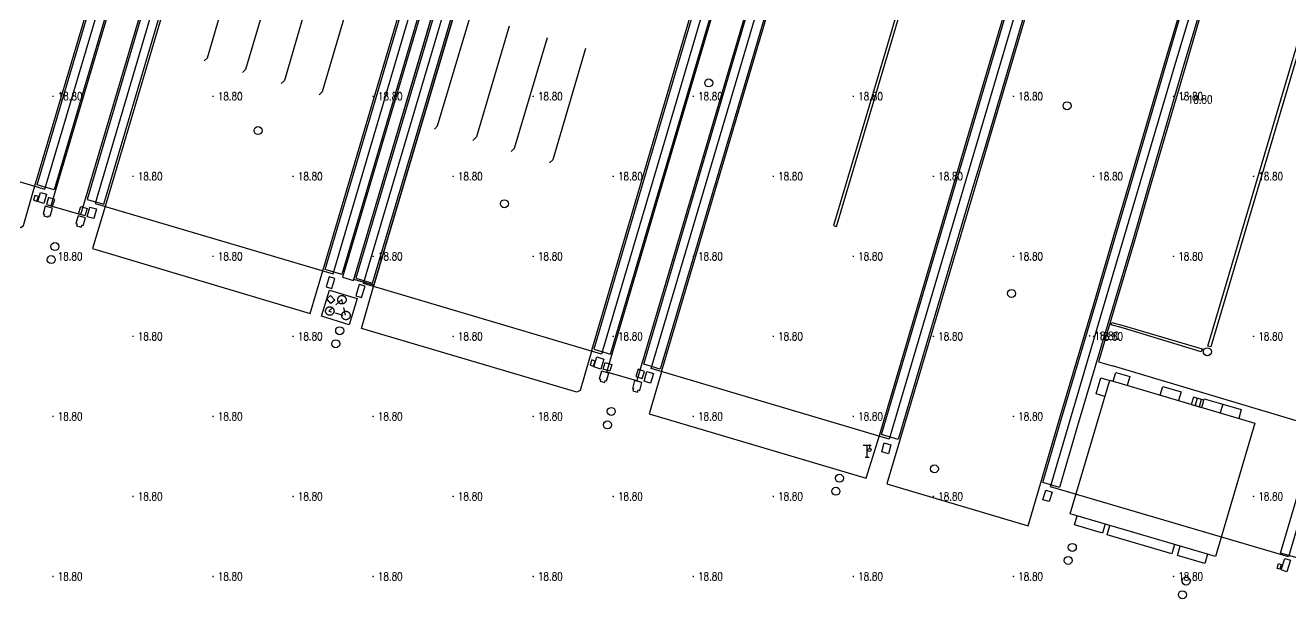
# Model space of a CAD drawing. Extents: x 404846 to 408477, y 3390929 to 3392894.
# Drawn here: x 406067.9 to 406226, y 3391691.6 to 3391763.3 of the extents above; entities that cross this region are included whole.
import ezdxf
from ezdxf.enums import TextEntityAlignment as Align

# ---------------------------------------------------------------- set-up
doc = ezdxf.new("R2010")
doc.units = 0
doc.header["$LTSCALE"] = 0.5
doc.header["$PDSIZE"] = 0.2
doc.linetypes.add('X5', pattern=[3, 2, -1])
doc.layers.get('0').update_dxf_attribs({"linetype": 'CONTINUOUS'})
for name, color, linetype in [('3221', 6, 'CONTINUOUS'), ('DLDW', 11, 'CONTINUOUS'), ('DLSS', 4, 'CONTINUOUS'), ('DMTZ', 3, 'CONTINUOUS'), ('FZTZ', 7, 'CONTINUOUS'), ('GCD', 1, 'CONTINUOUS'), ('GXYZ', 2, 'CONTINUOUS'), ('JMD', 6, 'CONTINUOUS'), ('SXSS', 5, 'CONTINUOUS'), ('ZBTZ', 3, 'CONTINUOUS')]:
    doc.layers.add(name, color=color, linetype=linetype)
doc.layers.add('ASSIST', color=7, linetype='CONTINUOUS', plot=False)
doc.styles.add('HZ', font='rs.shx', dxfattribs={"width": 0.8, "bigfont": 'hztxt.shx'})
doc.linetypes.add('10422', pattern='A,0.75,[150,AAA.SHX,S=0.5,R=0,X=0,Y=0.5],1.5,[177,AAA.SHX,S=1,R=0,X=0,Y=0.4],0.75', length=3)
doc.linetypes.add('1161', pattern='A,0,[149,AAA.SHX,S=0.15,R=0,X=0,Y=0],-1.6', length=1.6)

# ---------------------------------------------------------------- blocks, each defined once
blk = doc.blocks.new('gc063')
for p, q in [((-1, 3), (1, 3)), ((-0.5, 0), (0.5, 0)), ((0, 0), (0, 3)), ((0.6, 3), (0.6, 2.2))]:
    blk.add_line(p, q)
blk.add_circle((0.6, 1.8), 0.4)
blk.add_point((0.6, 3))
blk.add_point((0.6, 3))
blk = doc.blocks.new('GC200')
at = {"linetype": 'Continuous', "const_width": 0.2, "flags": 128}
blk.add_lwpolyline([(-0.1, 0, 1), (0.1, 0, 1)], format="xyb", close=True, dxfattribs=at)
blk = doc.blocks.new('gc188')
blk.add_circle((0, 0), 1)

msp = doc.modelspace()

# ---------------------------------------------------------------- linework, layer by layer
at = {"layer": '3221', "color": 6}
for points in [[(406230.799, 3391896.871, 18.801), (406224.097, 3391874.327, 18.881), (406219.158, 3391857.691, 18.907), (406213.436, 3391838.406, 18.881), (406208.347, 3391821.35, 18.854), (406203.054, 3391803.584, 18.655), (406197.454, 3391784.697, 18.596), (406186.693, 3391748.27, 18.861), (406175.823, 3391711.551, 18.731), (406146.098, 3391720.35, 18.731), (406156.968, 3391757.069, 18.861), (406167.729, 3391793.494, 18.596), (406173.338, 3391812.416, 18.655), (406178.637, 3391830.202, 18.854), (406183.723, 3391847.247, 18.881), (406189.439, 3391866.512, 18.907), (406194.381, 3391883.155, 18.881), (406201.084, 3391905.704, 18.801), (406207.862, 3391928.737, 18.909), (406219.444, 3391967.721, 18.981), (406225.716, 3391988.98, 18.816), (406231.192, 3392007.362, 18.778)], [(406231.935, 3391717.868, 18.788), (406225.742, 3391696.817, 18.729), (406196.002, 3391705.567, 18.729), (406202.21, 3391726.667, 18.788), (406211.655, 3391758.649, 18.828), (406213.548, 3391765.034, 18.84), (406216.558, 3391775.206, 18.855), (406222.058, 3391793.734, 18.825), (406240.981, 3391857.474, 18.967)], [(406157.026, 3391780.179, 18.837), (406147.829, 3391749.034, 18.986), (406139.875, 3391722.172, 18.733), (406110.151, 3391730.973, 18.733), (406118.105, 3391757.835, 18.986), (406127.298, 3391788.966, 18.837)], [(406049.899, 3391782.875, 18.834), (406040.621, 3391751.565, 18.802), (406070.344, 3391742.758, 18.802), (406079.622, 3391774.067, 18.834)], [(406086.142, 3391773.202, 18.753), (406076.628, 3391740.986, 18.777), (406106.35, 3391732.179, 18.777), (406115.87, 3391764.411, 18.753)]]:
    msp.add_polyline3d(points, dxfattribs=at)
at = {"layer": 'ASSIST', "linetype": 'Continuous', "elevation": 19.296, "flags": 128}
msp.add_lwpolyline([(406215.149, 3391716.405), (406213.852, 3391716.789), (406213.582, 3391715.875), (406214.879, 3391715.491), (406215.149, 3391716.405)], close=True, dxfattribs=at)
at = {"layer": 'DLDW', "linetype": 'X5', "elevation": 19.419, "flags": 128}
msp.add_lwpolyline([(406107.461, 3391728.984), (406105.832, 3391727.535), (406107.949, 3391726.91), (406107.461, 3391728.984)], close=True, dxfattribs=at)
at = {"layer": 'DMTZ', "linetype": '10422', "flags": 128}
for points, elevation in [([(406109.359, 3391729.093), (406108.358, 3391725.828), (406104.91, 3391726.885), (406105.911, 3391730.15), (406109.359, 3391729.093)], 19.012), ([(406107.97, 3391728.836), (406107.957, 3391728.792), (406107.941, 3391728.749), (406107.921, 3391728.707), (406107.898, 3391728.668), (406107.871, 3391728.63), (406107.841, 3391728.595), (406107.809, 3391728.563), (406107.773, 3391728.534), (406107.735, 3391728.508), (406107.695, 3391728.485), (406107.653, 3391728.466), (406107.61, 3391728.451), (406107.565, 3391728.439), (406107.52, 3391728.432), (406107.474, 3391728.428), (406107.428, 3391728.428), (406107.382, 3391728.433), (406107.337, 3391728.441), (406107.292, 3391728.454), (406107.249, 3391728.47), (406107.208, 3391728.49), (406107.168, 3391728.513), (406107.131, 3391728.54), (406107.096, 3391728.57), (406107.063, 3391728.602), (406107.034, 3391728.638), (406107.008, 3391728.676), (406106.985, 3391728.716), (406106.966, 3391728.758), (406106.951, 3391728.801), (406106.939, 3391728.846), (406106.932, 3391728.891), (406106.928, 3391728.937), (406106.929, 3391728.983), (406106.933, 3391729.029), (406106.942, 3391729.074), (406106.954, 3391729.119), (406106.97, 3391729.162), (406106.99, 3391729.203), (406107.013, 3391729.243), (406107.04, 3391729.28), (406107.07, 3391729.315), (406107.103, 3391729.348), (406107.138, 3391729.377), (406107.176, 3391729.403), (406107.216, 3391729.426), (406107.258, 3391729.445), (406107.302, 3391729.46), (406107.346, 3391729.472), (406107.392, 3391729.479), (406107.437, 3391729.483), (406107.483, 3391729.482), (406107.529, 3391729.478), (406107.575, 3391729.469), (406107.619, 3391729.457), (406107.662, 3391729.441), (406107.704, 3391729.421), (406107.743, 3391729.398), (406107.781, 3391729.371), (406107.816, 3391729.341), (406107.848, 3391729.308), (406107.877, 3391729.273), (406107.903, 3391729.235), (406107.926, 3391729.195), (406107.945, 3391729.153), (406107.96, 3391729.109), (406107.972, 3391729.065), (406107.979, 3391729.019), (406107.983, 3391728.974), (406107.983, 3391728.928), (406107.978, 3391728.882), (406107.97, 3391728.836)], 19.453), ([(406106.457, 3391727.426), (406106.445, 3391727.382), (406106.429, 3391727.339), (406106.409, 3391727.297), (406106.385, 3391727.258), (406106.359, 3391727.22), (406106.329, 3391727.185), (406106.296, 3391727.153), (406106.26, 3391727.124), (406106.222, 3391727.098), (406106.182, 3391727.075), (406106.14, 3391727.056), (406106.097, 3391727.041), (406106.052, 3391727.029), (406106.007, 3391727.022), (406105.961, 3391727.018), (406105.915, 3391727.018), (406105.869, 3391727.023), (406105.824, 3391727.031), (406105.78, 3391727.044), (406105.737, 3391727.06), (406105.695, 3391727.08), (406105.655, 3391727.103), (406105.618, 3391727.13), (406105.583, 3391727.16), (406105.551, 3391727.192), (406105.521, 3391727.228), (406105.495, 3391727.266), (406105.473, 3391727.306), (406105.454, 3391727.348), (406105.438, 3391727.391), (406105.427, 3391727.436), (406105.419, 3391727.481), (406105.416, 3391727.527), (406105.416, 3391727.573), (406105.42, 3391727.619), (406105.429, 3391727.664), (406105.441, 3391727.709), (406105.457, 3391727.752), (406105.477, 3391727.793), (406105.5, 3391727.833), (406105.527, 3391727.87), (406105.557, 3391727.905), (406105.59, 3391727.938), (406105.625, 3391727.967), (406105.663, 3391727.993), (406105.704, 3391728.016), (406105.745, 3391728.035), (406105.789, 3391728.05), (406105.833, 3391728.062), (406105.879, 3391728.069), (406105.925, 3391728.073), (406105.971, 3391728.072), (406106.017, 3391728.068), (406106.062, 3391728.059), (406106.106, 3391728.047), (406106.149, 3391728.031), (406106.191, 3391728.011), (406106.23, 3391727.988), (406106.268, 3391727.961), (406106.303, 3391727.931), (406106.335, 3391727.898), (406106.364, 3391727.863), (406106.391, 3391727.825), (406106.413, 3391727.785), (406106.432, 3391727.743), (406106.448, 3391727.699), (406106.459, 3391727.655), (406106.467, 3391727.609), (406106.47, 3391727.564), (406106.47, 3391727.518), (406106.465, 3391727.472), (406106.457, 3391727.426)], 19.453), ([(406108.475, 3391726.869), (406108.463, 3391726.824), (406108.447, 3391726.781), (406108.427, 3391726.74), (406108.403, 3391726.7), (406108.377, 3391726.663), (406108.347, 3391726.628), (406108.314, 3391726.595), (406108.278, 3391726.566), (406108.24, 3391726.54), (406108.2, 3391726.517), (406108.158, 3391726.498), (406108.115, 3391726.483), (406108.07, 3391726.471), (406108.025, 3391726.464), (406107.979, 3391726.46), (406107.933, 3391726.461), (406107.887, 3391726.465), (406107.842, 3391726.473), (406107.798, 3391726.486), (406107.754, 3391726.502), (406107.713, 3391726.522), (406107.673, 3391726.545), (406107.636, 3391726.572), (406107.601, 3391726.602), (406107.569, 3391726.635), (406107.539, 3391726.67), (406107.513, 3391726.708), (406107.491, 3391726.748), (406107.472, 3391726.79), (406107.456, 3391726.833), (406107.445, 3391726.878), (406107.437, 3391726.923), (406107.433, 3391726.969), (406107.434, 3391727.015), (406107.438, 3391727.061), (406107.447, 3391727.106), (406107.459, 3391727.151), (406107.475, 3391727.194), (406107.495, 3391727.235), (406107.518, 3391727.275), (406107.545, 3391727.313), (406107.575, 3391727.348), (406107.608, 3391727.38), (406107.643, 3391727.409), (406107.681, 3391727.435), (406107.721, 3391727.458), (406107.763, 3391727.477), (406107.807, 3391727.492), (406107.851, 3391727.504), (406107.897, 3391727.511), (406107.943, 3391727.515), (406107.989, 3391727.515), (406108.034, 3391727.51), (406108.08, 3391727.502), (406108.124, 3391727.489), (406108.167, 3391727.473), (406108.209, 3391727.453), (406108.248, 3391727.43), (406108.286, 3391727.403), (406108.321, 3391727.373), (406108.353, 3391727.341), (406108.382, 3391727.305), (406108.408, 3391727.267), (406108.431, 3391727.227), (406108.45, 3391727.185), (406108.466, 3391727.142), (406108.477, 3391727.097), (406108.485, 3391727.052), (406108.488, 3391727.006), (406108.488, 3391726.96), (406108.483, 3391726.914), (406108.475, 3391726.869)], 19.453)]:
    msp.add_lwpolyline(points, close=True, dxfattribs=dict(at, elevation=elevation))
at = {"layer": 'FZTZ', "linetype": 'Continuous', "flags": 128}
for points, elevation in [([(406090.263, 3391758.794), (406090.679, 3391759.198), (406094.762, 3391773.172)], 20.04), ([(406095.039, 3391757.367), (406095.442, 3391757.789), (406099.582, 3391771.687)], 19.964), ([(406104.336, 3391770.309), (406100.267, 3391756.374), (406099.855, 3391755.966)], 19.972), ([(406104.634, 3391754.553), (406105.034, 3391754.964), (406109.127, 3391768.846)], 19.996), ([(406119.019, 3391750.288), (406119.42, 3391750.7), (406123.555, 3391764.597)], 19.968), ([(406128.336, 3391763.153), (406124.253, 3391749.298), (406123.817, 3391748.857)], 19.968), ([(406128.605, 3391747.468), (406129.034, 3391747.885), (406133.142, 3391761.74)], 19.968), ([(406137.909, 3391760.338), (406133.816, 3391746.423), (406133.386, 3391746.045)], 19.985)]:
    msp.add_lwpolyline(points, dxfattribs=dict(at, elevation=elevation))
for points, elevation in [([(406069.109, 3391741.995), (406068.921, 3391741.392), (406069.36, 3391741.256), (406069.547, 3391741.859), (406069.109, 3391741.995)], 20.095), ([(406071.585, 3391741.493), (406070.804, 3391741.735), (406070.539, 3391740.878), (406071.32, 3391740.636), (406071.585, 3391741.493)], 19.574), ([(406070.396, 3391740.643), (406070.126, 3391739.695), (406070.297, 3391739.646), (406070.234, 3391739.425), (406070.766, 3391739.274), (406070.818, 3391739.455), (406071.027, 3391739.396), (406071.308, 3391740.383), (406070.396, 3391740.643)], 20.208), ([(406074.823, 3391740.608), (406075.618, 3391740.377), (406075.35, 3391739.455), (406074.555, 3391739.686), (406074.823, 3391740.608)], 19.668), ([(406074.511, 3391739.457), (406074.214, 3391738.503), (406074.379, 3391738.452), (406074.304, 3391738.211), (406074.885, 3391738.031), (406074.96, 3391738.272), (406075.124, 3391738.221), (406075.421, 3391739.174), (406074.511, 3391739.457)], 20.202), ([(406106.04, 3391729.478), (406106.561, 3391728.897), (406106.082, 3391728.468), (406105.561, 3391729.049), (406106.04, 3391729.478)], 21.097), ([(406138.664, 3391721.428), (406138.465, 3391720.785), (406138.896, 3391720.652), (406139.094, 3391721.296), (406138.664, 3391721.428)], 20.142), ([(406140.917, 3391720.045), (406140.113, 3391720.29), (406140.361, 3391721.102), (406141.165, 3391720.856), (406140.917, 3391720.045)], 19.683), ([(406139.887, 3391720.038), (406139.616, 3391719.052), (406139.765, 3391719.011), (406139.704, 3391718.787), (406140.29, 3391718.626), (406140.357, 3391718.87), (406140.525, 3391718.824), (406140.79, 3391719.79), (406139.887, 3391720.038)], 20.135), ([(406144.191, 3391719.377), (406144.962, 3391719.119), (406145.259, 3391720.006), (406144.487, 3391720.264), (406144.191, 3391719.377)], 19.662), ([(406144.024, 3391718.85), (406143.759, 3391717.882), (406143.89, 3391717.847), (406143.817, 3391717.581), (406144.391, 3391717.424), (406144.461, 3391717.678), (406144.666, 3391717.622), (406144.934, 3391718.601), (406144.024, 3391718.85)], 20.337), ([(406224.297, 3391695.382), (406224.461, 3391695.975), (406224.824, 3391695.875), (406224.659, 3391695.281), (406224.297, 3391695.382)], 19.849)]:
    msp.add_lwpolyline(points, close=True, dxfattribs=dict(at, elevation=elevation))
at = {"layer": 'JMD', "linetype": 'Continuous'}
for p, q in [((406213.852, 3391716.789), (406213.582, 3391715.875)), ((406213.582, 3391715.875), (406214.879, 3391715.491)), ((406215.149, 3391716.405), (406213.852, 3391716.789)), ((406214.331, 3391716.647), (406214.061, 3391715.733)), ((406214.811, 3391716.505), (406214.541, 3391715.591))]:
    msp.add_line(p, q, dxfattribs=at)
at = {"layer": 'JMD', "linetype": 'Continuous', "flags": 128}
for points, elevation in [([(406202.791, 3391716.874), (406201.675, 3391717.203), (406202.269, 3391719.215), (406203.547, 3391718.838)], 22.886), ([(406203.808, 3391718.761), (406204.134, 3391719.864), (406205.889, 3391719.346), (406205.564, 3391718.243)], 23.065), ([(406209.699, 3391717.021), (406210.027, 3391718.134), (406212.302, 3391717.463), (406211.973, 3391716.35)], 23.336), ([(406214.879, 3391715.491), (406215.205, 3391716.593), (406217.526, 3391715.907), (406217.201, 3391714.806)], 23.083), ([(406217.526, 3391715.907), (406219.826, 3391715.228), (406219.501, 3391714.127)], 23.313), ([(406202.812, 3391700.937), (406202.474, 3391699.793), (406198.992, 3391700.821), (406199.33, 3391701.966)], 23.515), ([(406211.492, 3391698.374), (406211.144, 3391697.198), (406203.051, 3391699.588), (406203.398, 3391700.764)], 23.515), ([(406215.622, 3391697.154), (406215.28, 3391695.997), (406211.848, 3391697.011), (406212.19, 3391698.168)], 23.515)]:
    msp.add_lwpolyline(points, dxfattribs=dict(at, elevation=elevation))
at = {"layer": 'JMD', "linetype": 'Continuous', "elevation": 25.894, "flags": 128}
msp.add_lwpolyline([(406216.586, 3391696.87), (406198.464, 3391702.221), (406203.385, 3391718.886), (406221.508, 3391713.534), (406216.586, 3391696.87)], close=True, dxfattribs=at)
at = {"layer": 'SXSS', "linetype": 'Continuous', "flags": 128}
for points, elevation in [([(406248.333, 3392006.31), (406222.052, 3391917.564), (406222.052, 3391917.564), (406216.192, 3391897.865), (406211.404, 3391881.668), (406207.356, 3391868.007), (406200.497, 3391844.959), (406195.621, 3391828.494), (406189.658, 3391808.383), (406183.122, 3391786.251), (406175.272, 3391759.749), (406168.866, 3391738.215), (406169.249, 3391738.101), (406175.656, 3391759.635), (406183.506, 3391786.137), (406190.041, 3391808.27), (406196.005, 3391828.381), (406196.005, 3391828.381), (406200.881, 3391844.845), (406207.739, 3391867.893), (406211.787, 3391881.555), (406216.575, 3391897.752), (406222.435, 3391917.45)], 18.746), ([(406255.376, 3391855.888), (406249.133, 3391834.726), (406238.143, 3391797.778), (406228.454, 3391765.063), (406216.007, 3391723.059), (406215.63, 3391723.17), (406228.078, 3391765.174), (406237.767, 3391797.89), (406248.757, 3391834.838), (406255.022, 3391856.015)], 18.791), ([(406205.118, 3391725.396), (406203.582, 3391725.816), (406203.667, 3391726.126), (406205.203, 3391725.707)], 18.692), ([(406205.203, 3391725.707), (406214.929, 3391722.837), (406214.816, 3391722.457), (406205.118, 3391725.396)], 18.678)]:
    msp.add_lwpolyline(points, dxfattribs=dict(at, elevation=elevation))
at = {"layer": 'ZBTZ', "linetype": '1161', "flags": 128}
for points, elevation in [([(406140.778, 3391975.904), (406123.308, 3391916.916), (406117.777, 3391898.23), (406113.103, 3391882.532), (406108.929, 3391868.443), (406104.59, 3391853.722), (406097.981, 3391831.353), (406092.522, 3391812.931), (406087.466, 3391795.908), (406080.886, 3391773.695), (406071.082, 3391740.711), (406074.851, 3391739.595), (406084.929, 3391773.561), (406092.265, 3391798.371), (406099.067, 3391821.202), (406104.522, 3391839.652), (406109.287, 3391855.593), (406112.816, 3391867.513), (406115.851, 3391877.784), (406121.586, 3391897.108), (406129.706, 3391924.59), (406135.151, 3391942.915), (406144.364, 3391974.153), (406156.255, 3392014.287), (406158.79, 3392022.776), (406167.73, 3392052.91), (406180.779, 3392097.085), (406177.06, 3392098.167), (406157.604, 3392032.656), (406140.778, 3391975.904)], 18.808), ([(406155.296, 3392033.342), (406174.109, 3392096.688), (406176.2, 3392096.067), (406157.461, 3392032.699), (406140.622, 3391975.951), (406123.162, 3391916.959), (406117.63, 3391898.274), (406112.956, 3391882.575), (406108.782, 3391868.486), (406104.392, 3391853.781), (406097.783, 3391831.411), (406092.324, 3391812.99), (406087.268, 3391795.967), (406080.688, 3391773.754), (406071.497, 3391742.696), (406069.388, 3391743.321), (406078.608, 3391774.37), (406085.189, 3391796.584), (406090.245, 3391813.607), (406095.704, 3391832.027), (406102.313, 3391854.397), (406106.678, 3391869.11), (406110.852, 3391883.2), (406115.527, 3391898.898), (406121.057, 3391917.582), (406138.497, 3391976.58), (406155.296, 3392033.342)], 18.837), ([(406156.404, 3392014.243), (406144.513, 3391974.109), (406135.304, 3391942.867), (406129.896, 3391924.534), (406121.775, 3391897.052), (406116.04, 3391877.728), (406113.005, 3391867.457), (406109.476, 3391855.537), (406104.67, 3391839.608), (406099.215, 3391821.158), (406092.413, 3391798.327), (406085.076, 3391773.517), (406075.617, 3391741.504), (406077.719, 3391740.881), (406087.168, 3391772.898), (406094.504, 3391797.707), (406101.305, 3391820.538), (406106.761, 3391838.99), (406111.521, 3391854.929), (406115.051, 3391866.852), (406118.086, 3391877.122), (406123.821, 3391896.446), (406131.942, 3391923.928), (406137.386, 3391942.251), (406146.628, 3391973.484), (406158.518, 3392013.614), (406161.052, 3392022.094), (406170.042, 3392052.224), (406182.454, 3392094.268), (406180.333, 3392094.894), (406167.922, 3392052.853), (406158.932, 3392022.726), (406156.404, 3392014.243)], 18.79), ([(406188.671, 3392013.853), (406197.674, 3392044.023), (406210.085, 3392086.065), (406212.162, 3392085.452), (406199.75, 3392043.406), (406190.746, 3392013.233), (406188.238, 3392004.763), (406176.401, 3391964.679), (406167.101, 3391933.425), (406161.664, 3391915.121), (406153.545, 3391887.644), (406147.81, 3391868.319), (406144.778, 3391858.059), (406141.246, 3391846.128), (406136.516, 3391830.192), (406131.051, 3391811.709), (406124.249, 3391788.878), (406116.922, 3391764.1), (406107.447, 3391732.13), (406105.362, 3391732.748), (406114.848, 3391764.762), (406122.177, 3391789.493), (406128.979, 3391812.324), (406134.443, 3391830.805), (406139.14, 3391846.755), (406142.671, 3391858.682), (406145.703, 3391868.943), (406151.438, 3391888.267), (406159.558, 3391915.745), (406165.021, 3391934.038), (406174.302, 3391965.239), (406186.119, 3392005.405), (406188.671, 3392013.853)], 18.79), ([(406199.852, 3392029.727), (406212.583, 3392072.684), (406216.012, 3392084.304), (406213.905, 3392084.926), (406210.477, 3392073.307), (406197.746, 3392030.351), (406187.07, 3391994.317), (406171.524, 3391941.922), (406167.601, 3391928.556), (406161.348, 3391907.284), (406153.797, 3391881.886), (406146.565, 3391857.437), (406140.715, 3391837.867), (406135.69, 3391821.133), (406126.263, 3391789.272), (406117.192, 3391758.554), (406109.199, 3391731.638), (406111.3, 3391731.016), (406119.15, 3391757.526), (406128.373, 3391788.649), (406137.799, 3391820.506), (406142.801, 3391837.243), (406148.651, 3391856.817), (406155.884, 3391881.268), (406163.434, 3391906.665), (406169.677, 3391927.947), (406173.608, 3391941.306), (406189.154, 3391993.699), (406199.852, 3392029.727)], 18.785), ([(406242.501, 3392063.836), (406246.553, 3392077.565), (406250.25, 3392076.419), (406236.56, 3392030.134), (406229.93, 3392007.736), (406224.457, 3391989.353), (406218.185, 3391968.094), (406206.603, 3391929.11), (406199.818, 3391906.078), (406193.175, 3391883.514), (406188.234, 3391866.869), (406182.518, 3391847.606), (406177.432, 3391830.562), (406172.106, 3391812.782), (406166.496, 3391793.859), (406155.735, 3391757.434), (406144.864, 3391720.715), (406144.304, 3391718.804), (406140.564, 3391719.912), (406141.156, 3391721.91), (406149.039, 3391748.676), (406158.236, 3391779.821), (406167.649, 3391811.635), (406172.67, 3391828.328), (406178.529, 3391847.932), (406185.769, 3391872.405), (406193.318, 3391897.797), (406199.587, 3391919.146), (406203.508, 3391932.471), (406219.043, 3391984.831), (406229.768, 3392020.872), (406242.501, 3392063.836)], 18.796), ([(406242.307, 3392063.894), (406245.73, 3392075.494), (406243.603, 3392076.122), (406240.18, 3392064.523), (406227.447, 3392021.559), (406216.774, 3391985.504), (406201.237, 3391933.142), (406197.315, 3391919.814), (406191.027, 3391898.477), (406183.478, 3391873.084), (406176.239, 3391848.613), (406170.374, 3391829.013), (406165.388, 3391812.307), (406155.974, 3391780.49), (406146.776, 3391749.344), (406138.929, 3391722.776), (406141.022, 3391722.156), (406148.872, 3391748.725), (406158.07, 3391779.871), (406167.483, 3391811.685), (406172.506, 3391828.407), (406178.354, 3391847.984), (406185.593, 3391872.457), (406193.142, 3391897.85), (406199.418, 3391919.196), (406203.34, 3391932.521), (406218.875, 3391984.881), (406229.574, 3392020.929), (406242.307, 3392063.894)], 18.781), ([(406236.767, 3392030.073), (406249.849, 3392074.247), (406251.928, 3392073.631), (406238.847, 3392029.457), (406232.221, 3392007.056), (406226.746, 3391988.675), (406220.475, 3391967.416), (406208.893, 3391928.433), (406202.114, 3391905.401), (406195.448, 3391882.838), (406190.507, 3391866.195), (406184.791, 3391846.93), (406179.705, 3391829.884), (406179.701, 3391829.885), (406174.402, 3391812.1), (406168.793, 3391793.179), (406158.032, 3391756.755), (406147.236, 3391720.287), (406145.179, 3391720.896), (406155.928, 3391757.377), (406166.689, 3391793.802), (406172.299, 3391812.725), (406177.599, 3391830.512), (406182.689, 3391847.555), (406188.405, 3391866.819), (406193.346, 3391883.463), (406199.956, 3391906.036), (406206.735, 3391929.071), (406218.317, 3391968.055), (406224.589, 3391989.314), (406230.137, 3392007.675), (406236.767, 3392030.073)], 18.826), ([(406259.856, 3391998.822), (406266.501, 3392021.269), (406279.572, 3392065.409), (406281.677, 3392064.785), (406268.606, 3392020.646), (406261.961, 3391998.199), (406256.455, 3391979.868), (406250.186, 3391958.62), (406238.607, 3391919.646), (406231.829, 3391896.567), (406225.152, 3391874.014), (406220.213, 3391857.378), (406214.49, 3391838.092), (406209.418, 3391821.031), (406204.125, 3391803.266), (406198.526, 3391784.38), (406187.765, 3391747.953), (406186.248, 3391742.882), (406176.972, 3391711.485), (406174.865, 3391712.108), (406184.141, 3391743.504), (406185.667, 3391748.573), (406196.429, 3391785.001), (406202.028, 3391803.889), (406207.332, 3391821.653), (406212.42, 3391838.708), (406218.142, 3391857.993), (406223.081, 3391874.629), (406229.724, 3391897.187), (406236.516, 3391920.265), (406248.095, 3391959.239), (406254.363, 3391980.488), (406259.856, 3391998.822)], 18.827), ([(406284.247, 3391999.681), (406270.573, 3391953.578), (406261.089, 3391921.646), (406253.915, 3391897.35), (406249.878, 3391883.617), (406242.031, 3391857.162), (406235.276, 3391834.428), (406223.059, 3391793.436), (406217.56, 3391774.909), (406214.55, 3391764.738), (406212.658, 3391758.354), (406208.008, 3391742.474), (406206.269, 3391736.389), (406203.724, 3391727.896), (406199.441, 3391713.503), (406197.1, 3391705.504), (406195.014, 3391706.115), (406197.357, 3391714.119), (406201.642, 3391728.518), (406204.161, 3391737.035), (406205.941, 3391743.079), (406210.592, 3391758.962), (406212.485, 3391765.349), (406215.495, 3391775.521), (406220.995, 3391794.049), (406233.187, 3391835.05), (406239.941, 3391857.784), (406247.789, 3391884.238), (406251.853, 3391897.961), (406259.04, 3391922.253), (406268.524, 3391954.186), (406282.163, 3392000.299), (406290.358, 3392027.946), (406299.681, 3392059.465), (406301.776, 3392058.845), (406292.452, 3392027.326), (406284.247, 3391999.681)], 18.857), ([(406069.45, 3391741.227), (406069.794, 3391742.375), (406070.568, 3391742.143), (406070.224, 3391740.994), (406069.45, 3391741.227)], 18.94), ([(406075.64, 3391739.33), (406075.975, 3391740.533), (406076.815, 3391740.299), (406076.48, 3391739.096), (406075.64, 3391739.33)], 18.94), ([(406105.471, 3391730.578), (406106.188, 3391730.359), (406106.569, 3391731.607), (406105.852, 3391731.826), (406105.471, 3391730.578)], 18.769), ([(406109.609, 3391730.876), (406109.184, 3391729.437), (406109.923, 3391729.219), (406110.348, 3391730.658), (406109.609, 3391730.876)], 18.777), ([(406138.932, 3391720.571), (406139.312, 3391721.807), (406140.178, 3391721.541), (406139.789, 3391720.277), (406138.932, 3391720.571)], 18.786), ([(406145.202, 3391718.786), (406145.557, 3391719.973), (406146.376, 3391719.729), (406146.018, 3391718.527), (406145.849, 3391718.577), (406145.202, 3391718.786)], 18.786), ([(406174.916, 3391709.941), (406175.218, 3391711.054), (406176.04, 3391710.826), (406175.732, 3391709.716), (406174.916, 3391709.941)], 18.771), ([(406195.041, 3391703.968), (406195.39, 3391705.173), (406196.196, 3391704.922), (406195.836, 3391703.755), (406195.041, 3391703.968)], 18.852), ([(406225.516, 3391694.967), (406224.797, 3391695.191), (406225.248, 3391696.639), (406225.966, 3391696.416), (406225.516, 3391694.967)], 18.917)]:
    msp.add_lwpolyline(points, close=True, dxfattribs=dict(at, elevation=elevation))
for points, elevation in [([(406205.505, 3392047.861), (406200.042, 3392029.671), (406189.343, 3391993.643), (406173.798, 3391941.25), (406169.867, 3391927.891), (406163.624, 3391906.609), (406156.073, 3391881.211), (406148.84, 3391856.76), (406142.99, 3391837.187), (406137.988, 3391820.45), (406128.562, 3391788.592), (406119.339, 3391757.469), (406111.434, 3391730.771), (406108.954, 3391731.505), (406117.002, 3391758.61), (406126.074, 3391789.328), (406135.501, 3391821.189), (406140.526, 3391837.923), (406146.375, 3391857.493), (406153.608, 3391881.943), (406161.158, 3391907.34), (406167.411, 3391928.611), (406171.334, 3391941.978), (406186.881, 3391994.374), (406197.556, 3392030.407), (406210.287, 3392073.363), (406214.344, 3392087.111), (406213.021, 3392087.515), (406199.98, 3392043.338), (406190.977, 3392013.165), (406188.438, 3392004.688), (406176.55, 3391964.64), (406167.315, 3391933.362), (406161.881, 3391915.057), (406153.761, 3391887.58), (406148.026, 3391868.255), (406144.994, 3391857.995), (406141.462, 3391846.064), (406136.688, 3391830.142), (406131.222, 3391811.658), (406124.421, 3391788.827), (406117.093, 3391764.049), (406107.545, 3391731.773), (406108.914, 3391731.379), (406117.026, 3391758.667), (406126.08, 3391789.326), (406135.507, 3391821.188), (406140.502, 3391837.93), (406146.351, 3391857.5), (406153.583, 3391881.95), (406161.134, 3391907.348), (406167.385, 3391928.622), (406171.317, 3391941.983), (406186.864, 3391994.379)], 18.804), ([(406147.401, 3391719.964), (406158.27, 3391756.685), (406169.031, 3391793.109), (406174.64, 3391812.029), (406179.939, 3391829.814), (406185.009, 3391846.865), (406190.725, 3391866.13), (406195.666, 3391882.774), (406202.348, 3391905.335), (406209.121, 3391928.365), (406220.703, 3391967.349), (406226.974, 3391988.607), (406232.449, 3392006.988), (406239.052, 3392029.396), (406252.814, 3392075.702), (406250.224, 3392076.427)], 18.822), ([(406135.957, 3392068.541), (406128.015, 3392041.762), (406111.103, 3391984.692), (406093.611, 3391925.707), (406088.087, 3391907.045), (406083.414, 3391891.349), (406079.242, 3391877.27), (406074.899, 3391862.523), (406068.286, 3391840.139), (406062.833, 3391821.739), (406057.777, 3391804.714), (406051.167, 3391782.499), (406041.349, 3391749.368), (406040.346, 3391745.993), (406067.344, 3391737.98), (406067.688, 3391738.218), (406069.111, 3391743.171), (406078.369, 3391774.441), (406084.95, 3391796.654), (406090.006, 3391813.678), (406095.464, 3391832.097), (406102.073, 3391854.468), (406106.452, 3391869.176), (406110.627, 3391883.267), (406115.301, 3391898.965), (406120.832, 3391917.649), (406138.278, 3391976.645), (406155.118, 3392033.394), (406163.135, 3392060.544)], 18.846), ([(406281.962, 3392064.998), (406268.81, 3392020.586), (406262.166, 3391998.138), (406256.673, 3391979.803), (406250.405, 3391958.555), (406238.826, 3391919.582), (406232.026, 3391896.503), (406225.369, 3391873.95), (406220.43, 3391857.314), (406214.708, 3391838.028), (406209.628, 3391820.969), (406204.336, 3391803.203), (406198.737, 3391784.318), (406187.975, 3391747.891), (406186.472, 3391742.815), (406175.526, 3391705.935), (406193.179, 3391700.71), (406194.738, 3391705.967), (406197.143, 3391714.182), (406201.427, 3391728.581), (406203.947, 3391737.098), (406205.749, 3391743.136), (406210.399, 3391759.019), (406212.293, 3391765.406), (406215.303, 3391775.578), (406220.802, 3391794.106), (406232.973, 3391835.114), (406239.727, 3391857.848), (406247.575, 3391884.301), (406251.639, 3391898.025), (406258.821, 3391922.318), (406268.305, 3391954.251), (406281.983, 3392000.352), (406290.178, 3392027.999), (406299.584, 3392059.797), (406300.129, 3392061.704), (406302.64, 3392060.964), (406302.098, 3392059.054), (406292.692, 3392027.255), (406284.47, 3391999.615), (406270.796, 3391953.512), (406261.312, 3391921.58), (406254.163, 3391897.276), (406250.098, 3391883.552), (406242.25, 3391857.097), (406235.495, 3391834.363), (406223.299, 3391793.365), (406217.799, 3391774.838), (406214.79, 3391764.667), (406212.897, 3391758.283), (406208.247, 3391742.404), (406206.483, 3391736.325), (406203.938, 3391727.832), (406201.966, 3391721.207), (406203.742, 3391720.684)], 18.849), ([(406171.97, 3392057.893), (406170.255, 3392052.16), (406161.305, 3392022.025), (406158.771, 3392013.539), (406146.881, 3391973.409), (406137.633, 3391942.178), (406132.189, 3391923.854), (406124.069, 3391896.372), (406118.334, 3391877.049), (406115.299, 3391866.779), (406111.769, 3391854.855), (406106.998, 3391838.92), (406101.542, 3391820.468), (406094.74, 3391797.636), (406087.404, 3391772.829), (406077.872, 3391740.618), (406076.297, 3391735.343)], 18.804), ([(406076.297, 3391735.343), (406103.507, 3391727.246), (406105.095, 3391732.551), (406114.601, 3391764.786), (406121.929, 3391789.567), (406128.731, 3391812.398), (406134.195, 3391830.879), (406138.939, 3391846.814), (406142.471, 3391858.742), (406145.503, 3391869.003), (406151.238, 3391888.327), (406159.357, 3391915.804), (406164.801, 3391934.103), (406174.117, 3391965.375), (406185.9, 3392005.47), (406188.425, 3392013.926), (406199.12, 3392049.804)], 18.799), ([(406138.683, 3391722.642), (406146.572, 3391749.405), (406155.769, 3391780.551), (406165.183, 3391812.368), (406170.177, 3391829.073), (406176.036, 3391848.674), (406183.275, 3391873.145), (406190.824, 3391898.538), (406197.121, 3391919.871), (406201.043, 3391933.2), (406216.58, 3391985.562), (406227.24, 3392021.62), (406232.634, 3392039.927)], 18.802), ([(406147.401, 3391719.964), (406145.839, 3391714.687), (406172.941, 3391706.664), (406174.625, 3391711.98), (406183.955, 3391743.559), (406185.47, 3391748.631), (406196.231, 3391785.059), (406201.831, 3391803.948), (406207.125, 3391821.715), (406212.213, 3391838.77), (406217.935, 3391858.054), (406222.874, 3391874.691), (406229.506, 3391897.265), (406236.298, 3391920.329), (406247.877, 3391959.303), (406254.146, 3391980.552), (406259.649, 3391998.883), (406266.294, 3392021.331), (406268.589, 3392029.081)], 18.831), ([(406138.683, 3391722.642), (406137.217, 3391717.628), (406136.798, 3391717.398), (406109.901, 3391725.346), (406111.388, 3391730.607), (406119.342, 3391757.469), (406128.572, 3391788.59), (406137.998, 3391820.447), (406142.994, 3391837.186), (406148.862, 3391856.754), (406156.095, 3391881.205), (406163.646, 3391906.603), (406169.91, 3391927.879), (406173.841, 3391941.238), (406189.386, 3391993.63)], 18.806), ([(406270.107, 3391851.005), (406264.492, 3391832.134), (406252.141, 3391790.455), (406244.641, 3391765.151), (406234.596, 3391731.291), (406229.204, 3391713.084), (406203.742, 3391720.684)], 18.897), ([(406272.348, 3391850.338), (406266.734, 3391831.468), (406254.383, 3391789.791), (406246.883, 3391764.486), (406236.838, 3391730.627), (406226.79, 3391696.694), (406224.728, 3391697.304), (406234.777, 3391731.238), (406244.822, 3391765.097), (406252.322, 3391790.401), (406264.673, 3391832.08), (406270.288, 3391850.951)], 18.913)]:
    msp.add_lwpolyline(points, dxfattribs=dict(at, elevation=elevation))

# ---------------------------------------------------------------- block references
at = {"layer": 'DLSS', "linetype": 'Continuous', "xscale": 0.5, "yscale": 0.5}
msp.add_blockref('gc063', (406173.066, 3391709.281, 18.914), dxfattribs=at)
at = {"layer": 'GCD', "linetype": 'Continuous'}
ref = msp.add_blockref('GC200', (406071.358, 3391754.379, 18.8), dxfattribs=dict(at, xscale=0.5, yscale=0.5, zscale=0.5))
ref.add_attrib('height', '18.80', dxfattribs={"linetype": 'Continuous', "height": 1, "style": 'HZ', "width": 0.8}).set_placement((406071.958, 3391754.379, 18.8), align=Align.MIDDLE_LEFT)
ref = msp.add_blockref('GC200', (406091.358, 3391754.379, 18.8), dxfattribs=dict(at, xscale=0.5, yscale=0.5, zscale=0.5))
ref.add_attrib('height', '18.80', dxfattribs={"linetype": 'Continuous', "height": 1, "style": 'HZ', "width": 0.8}).set_placement((406091.958, 3391754.379, 18.8), align=Align.MIDDLE_LEFT)
ref = msp.add_blockref('GC200', (406111.358, 3391754.379, 18.8), dxfattribs=dict(at, xscale=0.5, yscale=0.5, zscale=0.5))
ref.add_attrib('height', '18.80', dxfattribs={"linetype": 'Continuous', "height": 1, "style": 'HZ', "width": 0.8}).set_placement((406111.958, 3391754.379, 18.8), align=Align.MIDDLE_LEFT)
ref = msp.add_blockref('GC200', (406131.358, 3391754.379, 18.8), dxfattribs=dict(at, xscale=0.5, yscale=0.5, zscale=0.5))
ref.add_attrib('height', '18.80', dxfattribs={"linetype": 'Continuous', "height": 1, "style": 'HZ', "width": 0.8}).set_placement((406131.958, 3391754.379, 18.8), align=Align.MIDDLE_LEFT)
ref = msp.add_blockref('GC200', (406151.358, 3391754.379, 18.8), dxfattribs=dict(at, xscale=0.5, yscale=0.5, zscale=0.5))
ref.add_attrib('height', '18.80', dxfattribs={"linetype": 'Continuous', "height": 1, "style": 'HZ', "width": 0.8}).set_placement((406151.958, 3391754.379, 18.8), align=Align.MIDDLE_LEFT)
ref = msp.add_blockref('GC200', (406171.358, 3391754.379, 18.8), dxfattribs=dict(at, xscale=0.5, yscale=0.5, zscale=0.5))
ref.add_attrib('height', '18.80', dxfattribs={"linetype": 'Continuous', "height": 1, "style": 'HZ', "width": 0.8}).set_placement((406171.958, 3391754.379, 18.8), align=Align.MIDDLE_LEFT)
ref = msp.add_blockref('GC200', (406191.358, 3391754.379, 18.8), dxfattribs=dict(at, xscale=0.5, yscale=0.5, zscale=0.5))
ref.add_attrib('height', '18.80', dxfattribs={"linetype": 'Continuous', "height": 1, "style": 'HZ', "width": 0.8}).set_placement((406191.958, 3391754.379, 18.8), align=Align.MIDDLE_LEFT)
ref = msp.add_blockref('GC200', (406211.358, 3391754.379, 18.8), dxfattribs=dict(at, xscale=0.5, yscale=0.5, zscale=0.5))
ref.add_attrib('height', '18.80', dxfattribs={"linetype": 'Continuous', "height": 1, "style": 'HZ', "width": 0.8}).set_placement((406211.958, 3391754.379, 18.8), align=Align.MIDDLE_LEFT)
ref = msp.add_blockref('GC200', (406212.537, 3391753.991, 18.8), dxfattribs=dict(at, xscale=0.5, yscale=0.5, zscale=0.5))
ref.add_attrib('height', '18.80', dxfattribs={"linetype": 'Continuous', "height": 1, "style": 'HZ', "width": 0.8}).set_placement((406213.137, 3391753.991, 18.8), align=Align.MIDDLE_LEFT)
ref = msp.add_blockref('GC200', (406081.358, 3391744.379, 18.8), dxfattribs=dict(at, xscale=0.5, yscale=0.5, zscale=0.5))
ref.add_attrib('height', '18.80', dxfattribs={"linetype": 'Continuous', "height": 1, "style": 'HZ', "width": 0.8}).set_placement((406081.958, 3391744.379, 18.8), align=Align.MIDDLE_LEFT)
ref = msp.add_blockref('GC200', (406101.358, 3391744.379, 18.8), dxfattribs=dict(at, xscale=0.5, yscale=0.5, zscale=0.5))
ref.add_attrib('height', '18.80', dxfattribs={"linetype": 'Continuous', "height": 1, "style": 'HZ', "width": 0.8}).set_placement((406101.958, 3391744.379, 18.8), align=Align.MIDDLE_LEFT)
ref = msp.add_blockref('GC200', (406121.358, 3391744.379, 18.8), dxfattribs=dict(at, xscale=0.5, yscale=0.5, zscale=0.5))
ref.add_attrib('height', '18.80', dxfattribs={"linetype": 'Continuous', "height": 1, "style": 'HZ', "width": 0.8}).set_placement((406121.958, 3391744.379, 18.8), align=Align.MIDDLE_LEFT)
ref = msp.add_blockref('GC200', (406141.358, 3391744.379, 18.8), dxfattribs=dict(at, xscale=0.5, yscale=0.5, zscale=0.5))
ref.add_attrib('height', '18.80', dxfattribs={"linetype": 'Continuous', "height": 1, "style": 'HZ', "width": 0.8}).set_placement((406141.958, 3391744.379, 18.8), align=Align.MIDDLE_LEFT)
ref = msp.add_blockref('GC200', (406161.358, 3391744.379, 18.8), dxfattribs=dict(at, xscale=0.5, yscale=0.5, zscale=0.5))
ref.add_attrib('height', '18.80', dxfattribs={"linetype": 'Continuous', "height": 1, "style": 'HZ', "width": 0.8}).set_placement((406161.958, 3391744.379, 18.8), align=Align.MIDDLE_LEFT)
ref = msp.add_blockref('GC200', (406181.358, 3391744.379, 18.8), dxfattribs=dict(at, xscale=0.5, yscale=0.5, zscale=0.5))
ref.add_attrib('height', '18.80', dxfattribs={"linetype": 'Continuous', "height": 1, "style": 'HZ', "width": 0.8}).set_placement((406181.958, 3391744.379, 18.8), align=Align.MIDDLE_LEFT)
ref = msp.add_blockref('GC200', (406201.358, 3391744.379, 18.8), dxfattribs=dict(at, xscale=0.5, yscale=0.5, zscale=0.5))
ref.add_attrib('height', '18.80', dxfattribs={"linetype": 'Continuous', "height": 1, "style": 'HZ', "width": 0.8}).set_placement((406201.958, 3391744.379, 18.8), align=Align.MIDDLE_LEFT)
ref = msp.add_blockref('GC200', (406221.358, 3391744.379, 18.8), dxfattribs=dict(at, xscale=0.5, yscale=0.5, zscale=0.5))
ref.add_attrib('height', '18.80', dxfattribs={"linetype": 'Continuous', "height": 1, "style": 'HZ', "width": 0.8}).set_placement((406221.958, 3391744.379, 18.8), align=Align.MIDDLE_LEFT)
ref = msp.add_blockref('GC200', (406071.358, 3391734.379, 18.8), dxfattribs=dict(at, xscale=0.5, yscale=0.5, zscale=0.5))
ref.add_attrib('height', '18.80', dxfattribs={"linetype": 'Continuous', "height": 1, "style": 'HZ', "width": 0.8}).set_placement((406071.958, 3391734.379, 18.8), align=Align.MIDDLE_LEFT)
ref = msp.add_blockref('GC200', (406091.358, 3391734.379, 18.8), dxfattribs=dict(at, xscale=0.5, yscale=0.5, zscale=0.5))
ref.add_attrib('height', '18.80', dxfattribs={"linetype": 'Continuous', "height": 1, "style": 'HZ', "width": 0.8}).set_placement((406091.958, 3391734.379, 18.8), align=Align.MIDDLE_LEFT)
ref = msp.add_blockref('GC200', (406111.358, 3391734.379, 18.8), dxfattribs=dict(at, xscale=0.5, yscale=0.5, zscale=0.5))
ref.add_attrib('height', '18.80', dxfattribs={"linetype": 'Continuous', "height": 1, "style": 'HZ', "width": 0.8}).set_placement((406111.958, 3391734.379, 18.8), align=Align.MIDDLE_LEFT)
ref = msp.add_blockref('GC200', (406131.358, 3391734.379, 18.8), dxfattribs=dict(at, xscale=0.5, yscale=0.5, zscale=0.5))
ref.add_attrib('height', '18.80', dxfattribs={"linetype": 'Continuous', "height": 1, "style": 'HZ', "width": 0.8}).set_placement((406131.958, 3391734.379, 18.8), align=Align.MIDDLE_LEFT)
ref = msp.add_blockref('GC200', (406151.358, 3391734.379, 18.8), dxfattribs=dict(at, xscale=0.5, yscale=0.5, zscale=0.5))
ref.add_attrib('height', '18.80', dxfattribs={"linetype": 'Continuous', "height": 1, "style": 'HZ', "width": 0.8}).set_placement((406151.958, 3391734.379, 18.8), align=Align.MIDDLE_LEFT)
ref = msp.add_blockref('GC200', (406171.358, 3391734.379, 18.8), dxfattribs=dict(at, xscale=0.5, yscale=0.5, zscale=0.5))
ref.add_attrib('height', '18.80', dxfattribs={"linetype": 'Continuous', "height": 1, "style": 'HZ', "width": 0.8}).set_placement((406171.958, 3391734.379, 18.8), align=Align.MIDDLE_LEFT)
ref = msp.add_blockref('GC200', (406191.358, 3391734.379, 18.8), dxfattribs=dict(at, xscale=0.5, yscale=0.5, zscale=0.5))
ref.add_attrib('height', '18.80', dxfattribs={"linetype": 'Continuous', "height": 1, "style": 'HZ', "width": 0.8}).set_placement((406191.958, 3391734.379, 18.8), align=Align.MIDDLE_LEFT)
ref = msp.add_blockref('GC200', (406211.358, 3391734.379, 18.8), dxfattribs=dict(at, xscale=0.5, yscale=0.5, zscale=0.5))
ref.add_attrib('height', '18.80', dxfattribs={"linetype": 'Continuous', "height": 1, "style": 'HZ', "width": 0.8}).set_placement((406211.958, 3391734.379, 18.8), align=Align.MIDDLE_LEFT)
ref = msp.add_blockref('GC200', (406081.358, 3391724.379, 18.8), dxfattribs=dict(at, xscale=0.5, yscale=0.5, zscale=0.5))
ref.add_attrib('height', '18.80', dxfattribs={"linetype": 'Continuous', "height": 1, "style": 'HZ', "width": 0.8}).set_placement((406081.958, 3391724.379, 18.8), align=Align.MIDDLE_LEFT)
ref = msp.add_blockref('GC200', (406101.358, 3391724.379, 18.8), dxfattribs=dict(at, xscale=0.5, yscale=0.5, zscale=0.5))
ref.add_attrib('height', '18.80', dxfattribs={"linetype": 'Continuous', "height": 1, "style": 'HZ', "width": 0.8}).set_placement((406101.958, 3391724.379, 18.8), align=Align.MIDDLE_LEFT)
ref = msp.add_blockref('GC200', (406121.358, 3391724.379, 18.8), dxfattribs=dict(at, xscale=0.5, yscale=0.5, zscale=0.5))
ref.add_attrib('height', '18.80', dxfattribs={"linetype": 'Continuous', "height": 1, "style": 'HZ', "width": 0.8}).set_placement((406121.958, 3391724.379, 18.8), align=Align.MIDDLE_LEFT)
ref = msp.add_blockref('GC200', (406141.358, 3391724.379, 18.8), dxfattribs=dict(at, xscale=0.5, yscale=0.5, zscale=0.5))
ref.add_attrib('height', '18.80', dxfattribs={"linetype": 'Continuous', "height": 1, "style": 'HZ', "width": 0.8}).set_placement((406141.958, 3391724.379, 18.8), align=Align.MIDDLE_LEFT)
ref = msp.add_blockref('GC200', (406161.358, 3391724.379, 18.8), dxfattribs=dict(at, xscale=0.5, yscale=0.5, zscale=0.5))
ref.add_attrib('height', '18.80', dxfattribs={"linetype": 'Continuous', "height": 1, "style": 'HZ', "width": 0.8}).set_placement((406161.958, 3391724.379, 18.8), align=Align.MIDDLE_LEFT)
ref = msp.add_blockref('GC200', (406181.358, 3391724.379, 18.8), dxfattribs=dict(at, xscale=0.5, yscale=0.5, zscale=0.5))
ref.add_attrib('height', '18.80', dxfattribs={"linetype": 'Continuous', "height": 1, "style": 'HZ', "width": 0.8}).set_placement((406181.958, 3391724.379, 18.8), align=Align.MIDDLE_LEFT)
ref = msp.add_blockref('GC200', (406200.874, 3391724.441, 18.8), dxfattribs=dict(at, xscale=0.5, yscale=0.5, zscale=0.5))
ref.add_attrib('height', '18.80', dxfattribs={"linetype": 'Continuous', "height": 1, "style": 'HZ', "width": 0.8}).set_placement((406201.474, 3391724.441, 18.8), align=Align.MIDDLE_LEFT)
ref = msp.add_blockref('GC200', (406201.358, 3391724.379, 18.8), dxfattribs=dict(at, xscale=0.5, yscale=0.5, zscale=0.5))
ref.add_attrib('height', '18.80', dxfattribs={"linetype": 'Continuous', "height": 1, "style": 'HZ', "width": 0.8}).set_placement((406201.958, 3391724.379, 18.8), align=Align.MIDDLE_LEFT)
ref = msp.add_blockref('GC200', (406221.358, 3391724.379, 18.8), dxfattribs=dict(at, xscale=0.5, yscale=0.5, zscale=0.5))
ref.add_attrib('height', '18.80', dxfattribs={"linetype": 'Continuous', "height": 1, "style": 'HZ', "width": 0.8}).set_placement((406221.958, 3391724.379, 18.8), align=Align.MIDDLE_LEFT)
ref = msp.add_blockref('GC200', (406071.358, 3391714.379, 18.8), dxfattribs=dict(at, xscale=0.5, yscale=0.5, zscale=0.5))
ref.add_attrib('height', '18.80', dxfattribs={"linetype": 'Continuous', "height": 1, "style": 'HZ', "width": 0.8}).set_placement((406071.958, 3391714.379, 18.8), align=Align.MIDDLE_LEFT)
ref = msp.add_blockref('GC200', (406091.358, 3391714.379, 18.8), dxfattribs=dict(at, xscale=0.5, yscale=0.5, zscale=0.5))
ref.add_attrib('height', '18.80', dxfattribs={"linetype": 'Continuous', "height": 1, "style": 'HZ', "width": 0.8}).set_placement((406091.958, 3391714.379, 18.8), align=Align.MIDDLE_LEFT)
ref = msp.add_blockref('GC200', (406111.358, 3391714.379, 18.8), dxfattribs=dict(at, xscale=0.5, yscale=0.5, zscale=0.5))
ref.add_attrib('height', '18.80', dxfattribs={"linetype": 'Continuous', "height": 1, "style": 'HZ', "width": 0.8}).set_placement((406111.958, 3391714.379, 18.8), align=Align.MIDDLE_LEFT)
ref = msp.add_blockref('GC200', (406131.358, 3391714.379, 18.8), dxfattribs=dict(at, xscale=0.5, yscale=0.5, zscale=0.5))
ref.add_attrib('height', '18.80', dxfattribs={"linetype": 'Continuous', "height": 1, "style": 'HZ', "width": 0.8}).set_placement((406131.958, 3391714.379, 18.8), align=Align.MIDDLE_LEFT)
ref = msp.add_blockref('GC200', (406151.358, 3391714.379, 18.8), dxfattribs=dict(at, xscale=0.5, yscale=0.5, zscale=0.5))
ref.add_attrib('height', '18.80', dxfattribs={"linetype": 'Continuous', "height": 1, "style": 'HZ', "width": 0.8}).set_placement((406151.958, 3391714.379, 18.8), align=Align.MIDDLE_LEFT)
ref = msp.add_blockref('GC200', (406171.358, 3391714.379, 18.8), dxfattribs=dict(at, xscale=0.5, yscale=0.5, zscale=0.5))
ref.add_attrib('height', '18.80', dxfattribs={"linetype": 'Continuous', "height": 1, "style": 'HZ', "width": 0.8}).set_placement((406171.958, 3391714.379, 18.8), align=Align.MIDDLE_LEFT)
ref = msp.add_blockref('GC200', (406191.358, 3391714.379, 18.8), dxfattribs=dict(at, xscale=0.5, yscale=0.5, zscale=0.5))
ref.add_attrib('height', '18.80', dxfattribs={"linetype": 'Continuous', "height": 1, "style": 'HZ', "width": 0.8}).set_placement((406191.958, 3391714.379, 18.8), align=Align.MIDDLE_LEFT)
ref = msp.add_blockref('GC200', (406081.358, 3391704.379, 18.8), dxfattribs=dict(at, xscale=0.5, yscale=0.5, zscale=0.5))
ref.add_attrib('height', '18.80', dxfattribs={"linetype": 'Continuous', "height": 1, "style": 'HZ', "width": 0.8}).set_placement((406081.958, 3391704.379, 18.8), align=Align.MIDDLE_LEFT)
ref = msp.add_blockref('GC200', (406101.358, 3391704.379, 18.8), dxfattribs=dict(at, xscale=0.5, yscale=0.5, zscale=0.5))
ref.add_attrib('height', '18.80', dxfattribs={"linetype": 'Continuous', "height": 1, "style": 'HZ', "width": 0.8}).set_placement((406101.958, 3391704.379, 18.8), align=Align.MIDDLE_LEFT)
ref = msp.add_blockref('GC200', (406121.358, 3391704.379, 18.8), dxfattribs=dict(at, xscale=0.5, yscale=0.5, zscale=0.5))
ref.add_attrib('height', '18.80', dxfattribs={"linetype": 'Continuous', "height": 1, "style": 'HZ', "width": 0.8}).set_placement((406121.958, 3391704.379, 18.8), align=Align.MIDDLE_LEFT)
ref = msp.add_blockref('GC200', (406141.358, 3391704.379, 18.8), dxfattribs=dict(at, xscale=0.5, yscale=0.5, zscale=0.5))
ref.add_attrib('height', '18.80', dxfattribs={"linetype": 'Continuous', "height": 1, "style": 'HZ', "width": 0.8}).set_placement((406141.958, 3391704.379, 18.8), align=Align.MIDDLE_LEFT)
ref = msp.add_blockref('GC200', (406161.358, 3391704.379, 18.8), dxfattribs=dict(at, xscale=0.5, yscale=0.5, zscale=0.5))
ref.add_attrib('height', '18.80', dxfattribs={"linetype": 'Continuous', "height": 1, "style": 'HZ', "width": 0.8}).set_placement((406161.958, 3391704.379, 18.8), align=Align.MIDDLE_LEFT)
ref = msp.add_blockref('GC200', (406181.358, 3391704.379, 18.8), dxfattribs=dict(at, xscale=0.5, yscale=0.5, zscale=0.5))
ref.add_attrib('height', '18.80', dxfattribs={"linetype": 'Continuous', "height": 1, "style": 'HZ', "width": 0.8}).set_placement((406181.958, 3391704.379, 18.8), align=Align.MIDDLE_LEFT)
ref = msp.add_blockref('GC200', (406221.358, 3391704.379, 18.8), dxfattribs=dict(at, xscale=0.5, yscale=0.5, zscale=0.5))
ref.add_attrib('height', '18.80', dxfattribs={"linetype": 'Continuous', "height": 1, "style": 'HZ', "width": 0.8}).set_placement((406221.958, 3391704.379, 18.8), align=Align.MIDDLE_LEFT)
ref = msp.add_blockref('GC200', (406071.358, 3391694.379, 18.8), dxfattribs=dict(at, xscale=0.5, yscale=0.5, zscale=0.5))
ref.add_attrib('height', '18.80', dxfattribs={"linetype": 'Continuous', "height": 1, "style": 'HZ', "width": 0.8}).set_placement((406071.958, 3391694.379, 18.8), align=Align.MIDDLE_LEFT)
ref = msp.add_blockref('GC200', (406091.358, 3391694.379, 18.8), dxfattribs=dict(at, xscale=0.5, yscale=0.5, zscale=0.5))
ref.add_attrib('height', '18.80', dxfattribs={"linetype": 'Continuous', "height": 1, "style": 'HZ', "width": 0.8}).set_placement((406091.958, 3391694.379, 18.8), align=Align.MIDDLE_LEFT)
ref = msp.add_blockref('GC200', (406111.358, 3391694.379, 18.8), dxfattribs=dict(at, xscale=0.5, yscale=0.5, zscale=0.5))
ref.add_attrib('height', '18.80', dxfattribs={"linetype": 'Continuous', "height": 1, "style": 'HZ', "width": 0.8}).set_placement((406111.958, 3391694.379, 18.8), align=Align.MIDDLE_LEFT)
ref = msp.add_blockref('GC200', (406131.358, 3391694.379, 18.8), dxfattribs=dict(at, xscale=0.5, yscale=0.5, zscale=0.5))
ref.add_attrib('height', '18.80', dxfattribs={"linetype": 'Continuous', "height": 1, "style": 'HZ', "width": 0.8}).set_placement((406131.958, 3391694.379, 18.8), align=Align.MIDDLE_LEFT)
ref = msp.add_blockref('GC200', (406151.358, 3391694.379, 18.8), dxfattribs=dict(at, xscale=0.5, yscale=0.5, zscale=0.5))
ref.add_attrib('height', '18.80', dxfattribs={"linetype": 'Continuous', "height": 1, "style": 'HZ', "width": 0.8}).set_placement((406151.958, 3391694.379, 18.8), align=Align.MIDDLE_LEFT)
ref = msp.add_blockref('GC200', (406171.358, 3391694.379, 18.8), dxfattribs=dict(at, xscale=0.5, yscale=0.5, zscale=0.5))
ref.add_attrib('height', '18.80', dxfattribs={"linetype": 'Continuous', "height": 1, "style": 'HZ', "width": 0.8}).set_placement((406171.958, 3391694.379, 18.8), align=Align.MIDDLE_LEFT)
ref = msp.add_blockref('GC200', (406191.358, 3391694.379, 18.8), dxfattribs=dict(at, xscale=0.5, yscale=0.5, zscale=0.5))
ref.add_attrib('height', '18.80', dxfattribs={"linetype": 'Continuous', "height": 1, "style": 'HZ', "width": 0.8}).set_placement((406191.958, 3391694.379, 18.8), align=Align.MIDDLE_LEFT)
ref = msp.add_blockref('GC200', (406211.358, 3391694.379, 18.8), dxfattribs=dict(at, xscale=0.5, yscale=0.5, zscale=0.5))
ref.add_attrib('height', '18.80', dxfattribs={"linetype": 'Continuous', "height": 1, "style": 'HZ', "width": 0.8}).set_placement((406211.958, 3391694.379, 18.8), align=Align.MIDDLE_LEFT)
at = {"layer": 'GXYZ', "linetype": 'Continuous', "xscale": 0.5, "yscale": 0.5}
for p in [(406153.289, 3391756.052, 19.05), (406198.062, 3391753.195, 18.984), (406096.981, 3391750.096, 18.75), (406127.764, 3391740.957, 18.788), (406071.601, 3391735.605, 18.85), (406071.138, 3391733.976, 18.85), (406191.116, 3391729.742, 18.684), (406107.178, 3391725.08, 18.92), (406106.691, 3391723.452, 18.92), (406215.582, 3391722.457, 18.774), (406141.112, 3391715.006, 18.732), (406140.637, 3391713.321, 18.732), (406181.492, 3391707.825, 18.776), (406169.619, 3391706.652, 18.628), (406169.17, 3391705.018, 18.706), (406198.714, 3391698.005, 18.854), (406198.194, 3391696.371, 18.854), (406212.934, 3391693.793, 18.839), (406212.477, 3391692.096, 18.839)]:
    msp.add_blockref('gc188', p, dxfattribs=at)

doc.saveas('drawing.dxf')
